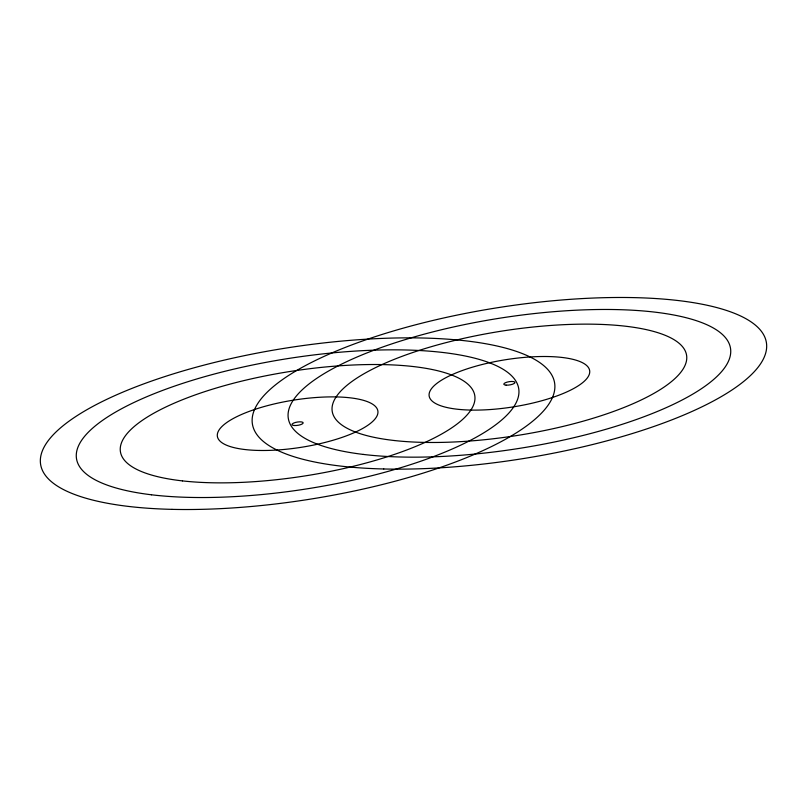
<?xml version="1.0" encoding="UTF-8"?>
<svg xmlns="http://www.w3.org/2000/svg" width="807" height="807" viewBox="0 0 807 807"><rect width="100%" height="100%" fill="white"/><g stroke="black" fill="none" stroke-linecap="round" stroke-linejoin="round"><path stroke-width="1.21" d="M182.453 480.891A179.386 52.748 -9 0 0 472.014 408.211A179.386 52.748 -9 0 0 238.347 381.963A179.386 52.748 -9 0 0 182.453 480.891M259.783 450.467A81.255 23.897 -9 0 0 377.908 411.288A81.255 23.897 -9 0 0 255.133 409.31A81.255 23.897 -9 0 0 259.783 450.467M294.343 425.521A5.639 1.654 -9 0 0 303.16 423.06A5.639 1.654 -9 0 0 295.322 422.485A5.639 1.654 -9 0 0 294.343 425.521M151.504 494.792A223.872 65.831 -9 0 0 514.664 405.396A223.872 65.831 -9 0 0 226.646 370.867A223.872 65.831 -9 0 0 151.504 494.792M172.002 509.358A260.207 76.514 -9 0 0 554.863 385.494A260.207 76.514 -9 0 0 165.96 376.213A260.207 76.514 -9 0 0 172.002 509.358M394.24 440.511A179.386 52.748 -9 0 0 683.801 367.841A179.386 52.748 -9 0 0 450.135 341.583A179.386 52.748 -9 0 0 394.24 440.511M471.57 410.087A81.255 23.897 -9 0 0 589.695 370.907A81.255 23.897 -9 0 0 466.91 368.93A81.255 23.897 -9 0 0 471.57 410.087M506.13 385.141A5.639 1.654 -9 0 0 514.937 382.679A5.639 1.654 -9 0 0 507.109 382.115A5.639 1.654 -9 0 0 506.13 385.141M363.291 454.422A223.872 65.831 -9 0 0 726.451 365.026A223.872 65.831 -9 0 0 438.433 330.497A223.872 65.831 -9 0 0 363.291 454.422M383.789 468.978A260.207 76.514 -9 0 0 766.65 345.124A260.207 76.514 -9 0 0 377.747 335.833A260.207 76.514 -9 0 0 383.789 468.978"/></g></svg>
